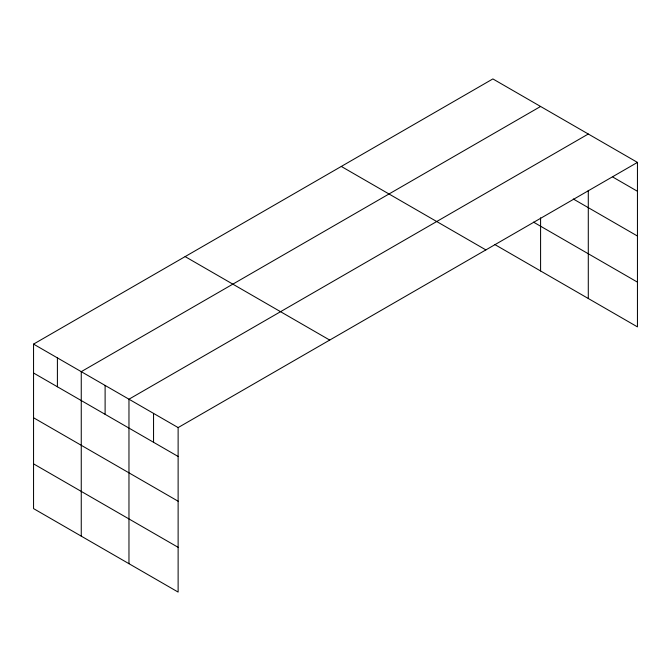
<?xml version="1.0" encoding="UTF-8"?>
<svg xmlns="http://www.w3.org/2000/svg" width="671" height="671" viewBox="0 0 671 671"><rect width="100%" height="100%" fill="white"/><g stroke="black" fill="none" stroke-linecap="round" stroke-linejoin="round"><path stroke-width="1.01" d="M33.55 344.114L178.125 427.586L178.125 592.074L33.55 508.601L33.55 344.114L492.875 78.926L637.45 162.399L637.45 326.886L494.644 244.437M540.583 106.471L81.258 371.659L81.258 536.146M588.291 134.015L128.966 399.203L128.966 563.699M178.125 427.586L637.45 162.399M612.875 177.094L637.45 191.285M573.277 198.985L637.45 236.033M533.52 222.135L637.45 282.139M341.296 166.442L485.871 249.906M185.129 256.599L329.704 340.071M33.55 373.009L178.125 456.473M33.55 417.756L178.125 501.22M33.55 463.854L178.125 547.326M588.291 190.363L588.291 298.503M540.583 217.832L540.583 270.958M153.55 413.395L153.55 442.281M105.112 385.431L105.112 414.326M57.404 357.886L57.404 386.781"/></g></svg>
